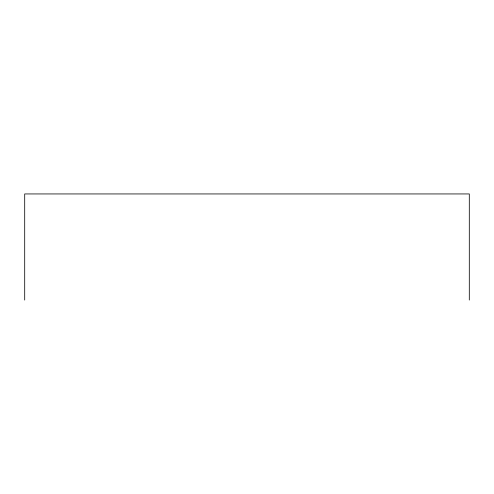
<?xml version="1.0" encoding="UTF-8"?>
<svg xmlns="http://www.w3.org/2000/svg" width="494" height="494" viewBox="0 0 494 494"><rect width="100%" height="100%" fill="white"/><g stroke="black" fill="none" stroke-linecap="round" stroke-linejoin="round"><path stroke-width="0.74" d="M469.3 300.056L469.3 193.944L24.7 193.944L24.7 300.056"/></g></svg>
